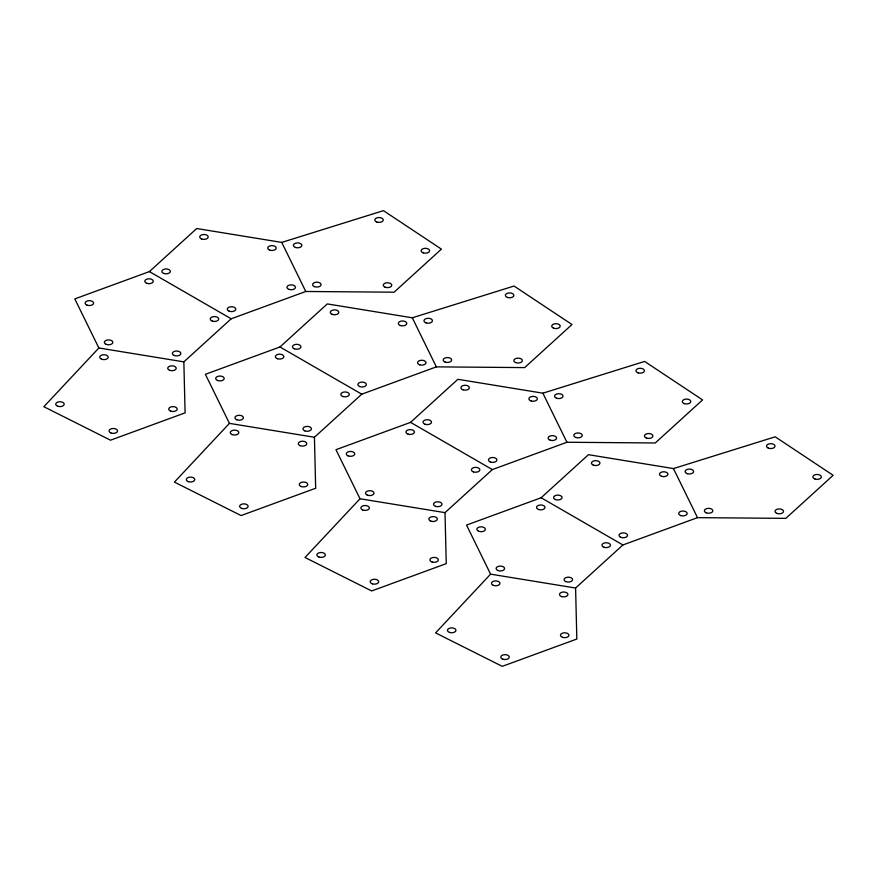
<?xml version="1.0" encoding="UTF-8"?>
<svg xmlns="http://www.w3.org/2000/svg" width="877" height="877" viewBox="0 0 877 877"><rect width="100%" height="100%" fill="white"/><g stroke="black" fill="none" stroke-linecap="round" stroke-linejoin="round"><path stroke-width="1.32" d="M98.86 347.983L43.85 406.72L110.513 440.188L185.102 412.859L183.852 361.861L231.177 318.8L305.766 291.482L394.091 292.205L441.416 249.134L383.457 210.655L281.725 242.403L196.722 228.524L149.397 271.585L74.808 298.914L98.86 347.983L183.852 361.861M229.434 423.372L174.424 482.109L241.087 515.566L315.676 488.248L314.426 437.25L361.762 394.19L436.34 366.871L524.665 367.595L571.99 324.523L514.043 286.045L412.3 317.792L327.307 303.913L279.971 346.974L205.393 374.304L229.434 423.372L314.426 437.25M360.008 498.761L305.01 557.498L371.673 590.955L446.261 563.637L445.012 512.639L492.337 469.579L566.926 442.26L655.251 442.973L702.576 399.912L644.617 361.434L542.874 393.181L457.882 379.303L410.557 422.363L335.968 449.693L360.008 498.761L445.012 512.639M490.594 574.15L435.584 632.887L502.247 666.345L576.836 639.026L575.586 588.028L622.911 544.968L697.5 517.649L785.825 518.362L833.15 475.301L775.191 436.812L673.459 468.57L588.456 454.692L541.131 497.752L466.542 525.082L490.594 574.15L575.586 588.028M149.397 271.585L231.177 318.8M279.971 346.974L361.762 394.19M410.557 422.363L492.337 469.579M541.131 497.752L622.911 544.968M673.459 468.57L697.5 517.649M542.874 393.181L566.926 442.26M412.3 317.792L436.34 366.871M281.725 242.403L305.766 291.482M269.513 250.033A4.242 2.445 0 0 0 276.189 248.268A4.242 2.445 0 0 0 270.215 245.812A4.242 2.445 0 0 0 269.513 250.033M201.513 238.928A4.242 2.445 0 0 0 208.189 237.174A4.242 2.445 0 0 0 202.214 234.707A4.242 2.445 0 0 0 201.513 238.928M163.988 273.503A4.242 2.445 0 0 0 170.346 271.388A4.242 2.445 0 0 0 163.988 269.261A4.242 2.445 0 0 0 163.988 273.503M229.072 311.149A4.242 2.445 0 0 0 235.76 309.395A4.242 2.445 0 0 0 229.774 306.928A4.242 2.445 0 0 0 229.072 311.149M289.081 289.421A4.242 2.445 0 0 0 295.439 287.294A4.242 2.445 0 0 0 289.081 285.178A4.242 2.445 0 0 0 289.081 289.421M86.911 305.086A4.242 2.445 0 0 0 93.598 303.332A4.242 2.445 0 0 0 87.612 300.866A4.242 2.445 0 0 0 86.911 305.086M106.15 344.343A4.242 2.445 0 0 0 112.826 342.589A4.242 2.445 0 0 0 106.851 340.123A4.242 2.445 0 0 0 106.15 344.343M174.139 355.448A4.242 2.445 0 0 0 180.826 353.694A4.242 2.445 0 0 0 174.852 351.228A4.242 2.445 0 0 0 174.139 355.448M212.344 321.125A4.242 2.445 0 0 0 218.713 319.009A4.242 2.445 0 0 0 212.344 316.893A4.242 2.445 0 0 0 212.344 321.125M146.919 283.359A4.242 2.445 0 0 0 153.278 281.232A4.242 2.445 0 0 0 146.919 279.116A4.242 2.445 0 0 0 146.919 283.359M385.069 287.185A4.242 2.445 0 0 0 391.745 285.431A4.242 2.445 0 0 0 385.77 282.964A4.242 2.445 0 0 0 385.069 287.185M423.273 252.861A4.242 2.445 0 0 0 429.631 250.745A4.242 2.445 0 0 0 423.273 248.63A4.242 2.445 0 0 0 423.273 252.861M376.913 222.078A4.242 2.445 0 0 0 383.271 219.952A4.242 2.445 0 0 0 376.913 217.836A4.242 2.445 0 0 0 376.913 222.078M295.516 247.478A4.242 2.445 0 0 0 301.874 245.363A4.242 2.445 0 0 0 295.516 243.236A4.242 2.445 0 0 0 295.516 247.478M314.404 286.615A4.242 2.445 0 0 0 321.092 284.85A4.242 2.445 0 0 0 315.117 282.394A4.242 2.445 0 0 0 314.404 286.615M57.849 406.281A4.242 2.445 0 0 0 64.207 404.165A4.242 2.445 0 0 0 57.849 402.039A4.242 2.445 0 0 0 57.849 406.281M110.831 432.92A4.242 2.445 0 0 0 117.518 431.166A4.242 2.445 0 0 0 111.543 428.7A4.242 2.445 0 0 0 110.831 432.92M170.851 411.192A4.242 2.445 0 0 0 177.209 409.077A4.242 2.445 0 0 0 170.851 406.95A4.242 2.445 0 0 0 170.851 411.192M169.502 370.269A4.242 2.445 0 0 0 176.189 368.515A4.242 2.445 0 0 0 170.215 366.049A4.242 2.445 0 0 0 169.502 370.269M101.513 359.164A4.242 2.445 0 0 0 108.189 357.41A4.242 2.445 0 0 0 102.214 354.944A4.242 2.445 0 0 0 101.513 359.164M400.427 325.542A4.242 2.445 0 0 0 406.785 323.427A4.242 2.445 0 0 0 400.427 321.311A4.242 2.445 0 0 0 400.427 325.542M332.087 314.317A4.242 2.445 0 0 0 338.774 312.552A4.242 2.445 0 0 0 332.789 310.096A4.242 2.445 0 0 0 332.087 314.317M294.223 348.761A4.242 2.445 0 0 0 300.91 347.007A4.242 2.445 0 0 0 294.935 344.54A4.242 2.445 0 0 0 294.223 348.761M359.647 386.538A4.242 2.445 0 0 0 366.334 384.784A4.242 2.445 0 0 0 360.359 382.317A4.242 2.445 0 0 0 359.647 386.538M419.666 364.81A4.242 2.445 0 0 0 426.025 362.683A4.242 2.445 0 0 0 419.666 360.568A4.242 2.445 0 0 0 419.666 364.81M217.485 380.475A4.242 2.445 0 0 0 224.172 378.721A4.242 2.445 0 0 0 218.198 376.255A4.242 2.445 0 0 0 217.485 380.475M236.724 419.732A4.242 2.445 0 0 0 243.411 417.978A4.242 2.445 0 0 0 237.426 415.512A4.242 2.445 0 0 0 236.724 419.732M304.725 430.837A4.242 2.445 0 0 0 311.401 429.083A4.242 2.445 0 0 0 305.426 426.617A4.242 2.445 0 0 0 304.725 430.837M342.929 396.514A4.242 2.445 0 0 0 349.287 394.398A4.242 2.445 0 0 0 342.929 392.282A4.242 2.445 0 0 0 342.929 396.514M277.505 358.748A4.242 2.445 0 0 0 283.863 356.621A4.242 2.445 0 0 0 277.505 354.505A4.242 2.445 0 0 0 277.505 358.748M515.643 362.574A4.242 2.445 0 0 0 522.33 360.82A4.242 2.445 0 0 0 516.345 358.353A4.242 2.445 0 0 0 515.643 362.574M553.508 328.13A4.242 2.445 0 0 0 560.184 326.365A4.242 2.445 0 0 0 554.209 323.909A4.242 2.445 0 0 0 553.508 328.13M507.487 297.467A4.242 2.445 0 0 0 513.845 295.341A4.242 2.445 0 0 0 507.487 293.225A4.242 2.445 0 0 0 507.487 297.467M426.09 322.868A4.242 2.445 0 0 0 432.46 320.752A4.242 2.445 0 0 0 426.09 318.625A4.242 2.445 0 0 0 426.09 322.868M444.99 362.004A4.242 2.445 0 0 0 451.666 360.239A4.242 2.445 0 0 0 445.691 357.783A4.242 2.445 0 0 0 444.99 362.004M188.423 481.67A4.242 2.445 0 0 0 194.782 479.555A4.242 2.445 0 0 0 188.423 477.428A4.242 2.445 0 0 0 188.423 481.67M241.756 508.441A4.242 2.445 0 0 0 248.114 506.325A4.242 2.445 0 0 0 241.756 504.198A4.242 2.445 0 0 0 241.756 508.441M301.425 486.582A4.242 2.445 0 0 0 307.783 484.466A4.242 2.445 0 0 0 301.425 482.339A4.242 2.445 0 0 0 301.425 486.582M300.087 445.659A4.242 2.445 0 0 0 306.764 443.905A4.242 2.445 0 0 0 300.789 441.438A4.242 2.445 0 0 0 300.087 445.659M232.087 434.553A4.242 2.445 0 0 0 238.774 432.799A4.242 2.445 0 0 0 232.789 430.333A4.242 2.445 0 0 0 232.087 434.553M531.002 400.932A4.242 2.445 0 0 0 537.371 398.816A4.242 2.445 0 0 0 531.002 396.7A4.242 2.445 0 0 0 531.002 400.932M463.012 389.827A4.242 2.445 0 0 0 469.37 387.711A4.242 2.445 0 0 0 463.012 385.595A4.242 2.445 0 0 0 463.012 389.827M425.148 424.282A4.242 2.445 0 0 0 431.506 422.166A4.242 2.445 0 0 0 425.148 420.039A4.242 2.445 0 0 0 425.148 424.282M490.232 461.927A4.242 2.445 0 0 0 496.908 460.173A4.242 2.445 0 0 0 490.934 457.706A4.242 2.445 0 0 0 490.232 461.927M550.241 440.199A4.242 2.445 0 0 0 556.599 438.072A4.242 2.445 0 0 0 550.241 435.957A4.242 2.445 0 0 0 550.241 440.199M348.07 455.865A4.242 2.445 0 0 0 354.747 454.111A4.242 2.445 0 0 0 348.772 451.644A4.242 2.445 0 0 0 348.07 455.865M367.299 495.121A4.242 2.445 0 0 0 373.986 493.367A4.242 2.445 0 0 0 368.011 490.901A4.242 2.445 0 0 0 367.299 495.121M435.639 506.358A4.242 2.445 0 0 0 442.008 504.231A4.242 2.445 0 0 0 435.639 502.115A4.242 2.445 0 0 0 435.639 506.358M473.503 471.903A4.242 2.445 0 0 0 479.862 469.787A4.242 2.445 0 0 0 473.503 467.671A4.242 2.445 0 0 0 473.503 471.903M408.079 434.137A4.242 2.445 0 0 0 414.437 432.01A4.242 2.445 0 0 0 408.079 429.894A4.242 2.445 0 0 0 408.079 434.137M646.568 438.094A4.242 2.445 0 0 0 652.927 435.968A4.242 2.445 0 0 0 646.568 433.852A4.242 2.445 0 0 0 646.568 438.094M684.422 403.639A4.242 2.445 0 0 0 690.791 401.523A4.242 2.445 0 0 0 684.422 399.408A4.242 2.445 0 0 0 684.422 403.639M638.061 372.857A4.242 2.445 0 0 0 644.42 370.73A4.242 2.445 0 0 0 638.061 368.614A4.242 2.445 0 0 0 638.061 372.857M556.676 398.257A4.242 2.445 0 0 0 563.034 396.141A4.242 2.445 0 0 0 556.676 394.014A4.242 2.445 0 0 0 556.676 398.257M575.904 437.513A4.242 2.445 0 0 0 582.262 435.398A4.242 2.445 0 0 0 575.904 433.282A4.242 2.445 0 0 0 575.904 437.513M318.998 557.059A4.242 2.445 0 0 0 325.367 554.944A4.242 2.445 0 0 0 318.998 552.817A4.242 2.445 0 0 0 318.998 557.059M372.33 583.83A4.242 2.445 0 0 0 378.7 581.703A4.242 2.445 0 0 0 372.33 579.587A4.242 2.445 0 0 0 372.33 583.83M431.999 561.971A4.242 2.445 0 0 0 438.368 559.855A4.242 2.445 0 0 0 431.999 557.728A4.242 2.445 0 0 0 431.999 561.971M430.662 521.048A4.242 2.445 0 0 0 437.349 519.294A4.242 2.445 0 0 0 431.363 516.827A4.242 2.445 0 0 0 430.662 521.048M362.661 509.943A4.242 2.445 0 0 0 369.349 508.189A4.242 2.445 0 0 0 363.374 505.722A4.242 2.445 0 0 0 362.661 509.943M661.587 476.321A4.242 2.445 0 0 0 667.945 474.205A4.242 2.445 0 0 0 661.587 472.089A4.242 2.445 0 0 0 661.587 476.321M593.247 465.095A4.242 2.445 0 0 0 599.923 463.33A4.242 2.445 0 0 0 593.948 460.874A4.242 2.445 0 0 0 593.247 465.095M555.382 499.539A4.242 2.445 0 0 0 562.069 497.785A4.242 2.445 0 0 0 556.084 495.319A4.242 2.445 0 0 0 555.382 499.539M620.806 537.316A4.242 2.445 0 0 0 627.493 535.551A4.242 2.445 0 0 0 621.508 533.095A4.242 2.445 0 0 0 620.806 537.316M680.815 515.588A4.242 2.445 0 0 0 687.173 513.462A4.242 2.445 0 0 0 680.815 511.346A4.242 2.445 0 0 0 680.815 515.588M478.645 531.254A4.242 2.445 0 0 0 485.332 529.5A4.242 2.445 0 0 0 479.346 527.033A4.242 2.445 0 0 0 478.645 531.254M497.884 570.51A4.242 2.445 0 0 0 504.56 568.756A4.242 2.445 0 0 0 498.585 566.29A4.242 2.445 0 0 0 497.884 570.51M565.884 581.615A4.242 2.445 0 0 0 572.56 579.861A4.242 2.445 0 0 0 566.586 577.395A4.242 2.445 0 0 0 565.884 581.615M604.078 547.292A4.242 2.445 0 0 0 610.447 545.176A4.242 2.445 0 0 0 604.078 543.06A4.242 2.445 0 0 0 604.078 547.292M538.653 509.526A4.242 2.445 0 0 0 545.012 507.399A4.242 2.445 0 0 0 538.653 505.284A4.242 2.445 0 0 0 538.653 509.526M776.803 513.352A4.242 2.445 0 0 0 783.49 511.598A4.242 2.445 0 0 0 777.504 509.131A4.242 2.445 0 0 0 776.803 513.352M815.007 479.028A4.242 2.445 0 0 0 821.365 476.913A4.242 2.445 0 0 0 815.007 474.797A4.242 2.445 0 0 0 815.007 479.028M768.296 448.114A4.242 2.445 0 0 0 774.983 446.36A4.242 2.445 0 0 0 769.008 443.894A4.242 2.445 0 0 0 768.296 448.114M687.25 473.646A4.242 2.445 0 0 0 693.608 471.53A4.242 2.445 0 0 0 687.25 469.403A4.242 2.445 0 0 0 687.25 473.646M706.138 512.782A4.242 2.445 0 0 0 712.826 511.017A4.242 2.445 0 0 0 706.851 508.561A4.242 2.445 0 0 0 706.138 512.782M449.583 632.449A4.242 2.445 0 0 0 455.941 630.333A4.242 2.445 0 0 0 449.583 628.206A4.242 2.445 0 0 0 449.583 632.449M502.916 659.219A4.242 2.445 0 0 0 509.274 657.092A4.242 2.445 0 0 0 502.916 654.976A4.242 2.445 0 0 0 502.916 659.219M562.585 637.36A4.242 2.445 0 0 0 568.943 635.233A4.242 2.445 0 0 0 562.585 633.117A4.242 2.445 0 0 0 562.585 637.36M561.587 596.568A4.242 2.445 0 0 0 567.945 594.442A4.242 2.445 0 0 0 561.587 592.326A4.242 2.445 0 0 0 561.587 596.568M493.247 585.332A4.242 2.445 0 0 0 499.923 583.578A4.242 2.445 0 0 0 493.948 581.111A4.242 2.445 0 0 0 493.247 585.332"/></g></svg>
